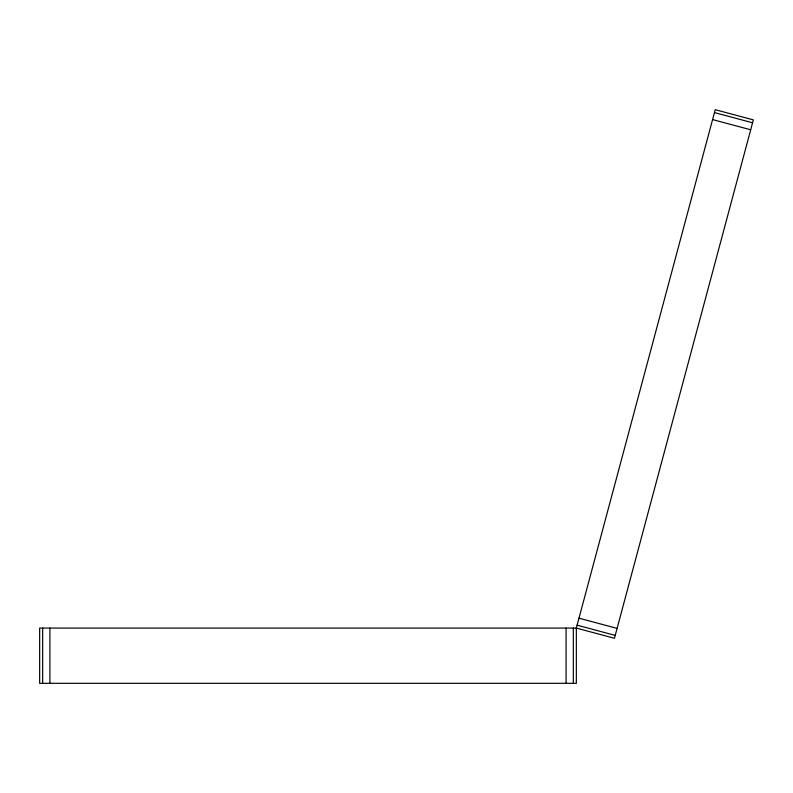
<?xml version="1.0" encoding="UTF-8"?>
<svg xmlns="http://www.w3.org/2000/svg" width="793" height="793" viewBox="0 0 793 793"><rect width="100%" height="100%" fill="white"/><g stroke="black" fill="none" stroke-linecap="round" stroke-linejoin="round"><path stroke-width="1.19" d="M714.453 112.576L752.577 122.796M712.58 119.574L750.703 129.784M578.979 618.183L617.103 628.393M577.106 625.171L615.219 635.391M573.329 628.076L573.329 683.318M566.083 628.076L566.083 683.318M49.89 628.076L49.89 683.318M42.653 628.076L42.653 683.318M576.333 628.076L576.333 683.318L39.65 683.318L39.65 628.076L576.333 628.076L614.446 638.286L753.35 119.892L715.236 109.682L576.333 628.076"/></g></svg>
